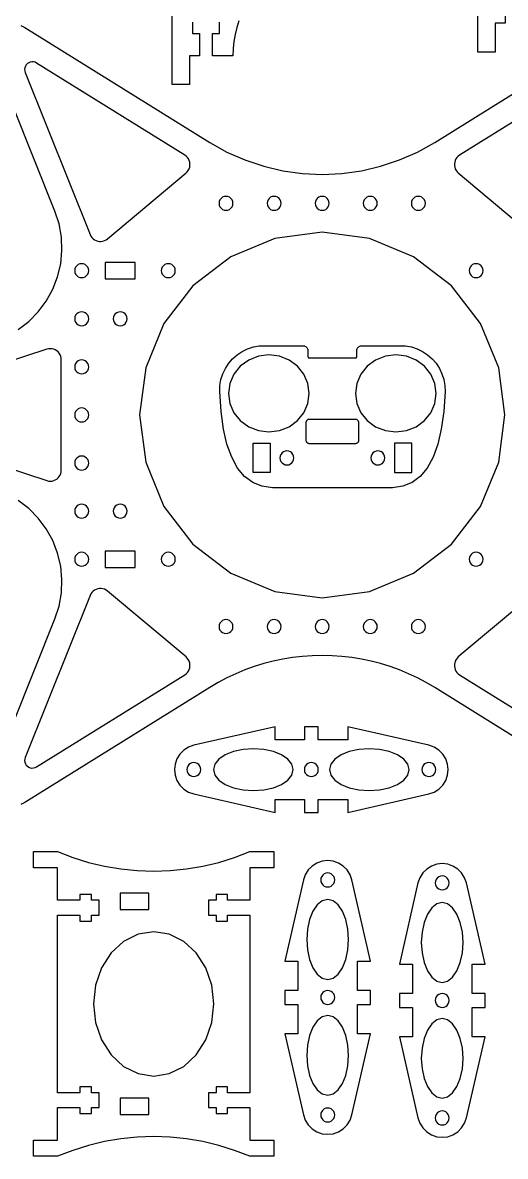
# Model space of a CAD drawing. Header units: inches. Extents: x -24.3 to 25.7, y -20.1 to 15.9.
# Drawn here: x -1.74 to 8.3, y -20.05 to 3.52 of the extents above; entities that cross this region are included whole.
import ezdxf

# ---------------------------------------------------------------- set-up
doc = ezdxf.new("R2010")
doc.units = ezdxf.units.IN
doc.header["$MEASUREMENT"] = 0
doc.layers.get('0').update_dxf_attribs({"linetype": 'CONTINUOUS'})

msp = doc.modelspace()

# ---------------------------------------------------------------- linework, layer by layer
at = {"color": 1}
for points in [[(8.293, 3.967), (8.293, 3.507), (8.083, 3.507), (8.083, 2.907), (7.723, 2.907), (7.723, 8.157)], [(1.794, 3.531), (1.794, 3.291), (1.938, 3.291), (1.938, 2.831), (1.728, 2.831), (1.728, 2.231), (1.368, 2.231), (1.368, 7.481)], [(2.758, 3.558), (2.712, 3.417), (2.676, 3.273), (2.65, 3.127), (2.634, 2.979), (2.629, 2.831), (2.208, 2.831), (2.208, 3.291), (2.352, 3.291), (2.352, 3.531)], [(-1.781, 3.461), (-1.694, 3.419), (2.15, 1.03), (2.508, 0.83), (2.883, 0.664), (3.272, 0.533), (3.672, 0.439), (4.078, 0.382), (4.488, 0.363), (4.898, 0.382), (5.305, 0.439), (5.704, 0.533), (6.093, 0.664), (6.468, 0.83), (6.827, 1.03), (10.67, 3.419)], [(-1.831, -2.861), (-1.61, -2.691), (-1.415, -2.492), (-1.248, -2.269), (-1.114, -2.025), (-1.013, -1.765), (-0.949, -1.494), (-0.923, -1.216), (-0.934, -0.938), (-0.983, -0.664), (-1.069, -0.398), (-2.372, 2.85)], [(-2.372, -12.124), (-1.069, -8.876), (-0.983, -8.611), (-0.934, -8.336), (-0.923, -8.058), (-0.949, -7.78), (-1.013, -7.509), (-1.114, -7.249), (-1.248, -7.005), (-1.415, -6.782), (-1.61, -6.583), (-1.831, -6.413)], [(10.67, -12.693), (6.827, -10.305), (6.65, -10.2), (6.468, -10.104), (6.283, -10.017), (6.093, -9.938), (5.9, -9.868), (5.704, -9.807), (5.505, -9.756), (5.305, -9.713), (5.102, -9.68), (4.898, -9.656), (4.693, -9.642), (4.488, -9.637), (4.283, -9.642), (4.078, -9.656), (3.874, -9.68), (3.672, -9.713), (3.471, -9.756), (3.272, -9.807), (3.076, -9.868), (2.883, -9.938), (2.694, -10.017), (2.508, -10.104), (2.326, -10.2), (2.15, -10.305), (-1.694, -12.693), (-1.781, -12.736)]]:
    msp.add_lwpolyline(points, dxfattribs=at)
at = {"color": 3}
for points in [[(1.739, 0.586), (1.733, 0.621), (1.723, 0.655), (1.706, 0.688), (1.685, 0.717), (1.66, 0.742), (1.631, 0.764), (-1.452, 2.68), (-1.482, 2.695), (-1.515, 2.703), (-1.549, 2.704), (-1.582, 2.698), (-1.613, 2.685), (-1.64, 2.667), (-1.664, 2.642), (-1.682, 2.614), (-1.693, 2.583), (-1.698, 2.549), (-1.696, 2.516), (-1.686, 2.484), (-0.335, -0.886), (-0.319, -0.918), (-0.298, -0.947), (-0.273, -0.973), (-0.244, -0.995), (-0.212, -1.011), (-0.178, -1.023), (-0.142, -1.029), (-0.107, -1.029), (-0.071, -1.024), (-0.037, -1.013), (-0.005, -0.997), (0.025, -0.976), (1.658, 0.394), (1.683, 0.419), (1.705, 0.448), (1.721, 0.48), (1.733, 0.514), (1.738, 0.55)], [(2.628, -0.2), (2.614, -0.165), (2.591, -0.135), (2.561, -0.112), (2.526, -0.097), (2.488, -0.092), (2.451, -0.097), (2.416, -0.112), (2.386, -0.135), (2.362, -0.165), (2.348, -0.2), (2.343, -0.237), (2.348, -0.275), (2.362, -0.31), (2.386, -0.34), (2.416, -0.363), (2.451, -0.377), (2.488, -0.382), (2.526, -0.377), (2.561, -0.363), (2.591, -0.34), (2.614, -0.31), (2.628, -0.275), (2.633, -0.237)], [(3.628, -0.2), (3.614, -0.165), (3.591, -0.135), (3.561, -0.112), (3.526, -0.097), (3.488, -0.092), (3.451, -0.097), (3.416, -0.112), (3.386, -0.135), (3.362, -0.165), (3.348, -0.2), (3.343, -0.237), (3.348, -0.275), (3.362, -0.31), (3.386, -0.34), (3.416, -0.363), (3.451, -0.377), (3.488, -0.382), (3.526, -0.377), (3.561, -0.363), (3.591, -0.34), (3.614, -0.31), (3.628, -0.275), (3.633, -0.237)], [(4.628, -0.2), (4.614, -0.165), (4.591, -0.135), (4.561, -0.112), (4.526, -0.097), (4.488, -0.092), (4.451, -0.097), (4.416, -0.112), (4.386, -0.135), (4.362, -0.165), (4.348, -0.2), (4.343, -0.237), (4.348, -0.275), (4.362, -0.31), (4.386, -0.34), (4.416, -0.363), (4.451, -0.377), (4.488, -0.382), (4.526, -0.377), (4.561, -0.363), (4.591, -0.34), (4.614, -0.31), (4.628, -0.275), (4.633, -0.237)], [(5.628, -0.2), (5.614, -0.165), (5.591, -0.135), (5.561, -0.112), (5.526, -0.097), (5.488, -0.092), (5.451, -0.097), (5.416, -0.112), (5.386, -0.135), (5.362, -0.165), (5.348, -0.2), (5.343, -0.237), (5.348, -0.275), (5.362, -0.31), (5.386, -0.34), (5.416, -0.363), (5.451, -0.377), (5.488, -0.382), (5.526, -0.377), (5.561, -0.363), (5.591, -0.34), (5.614, -0.31), (5.628, -0.275), (5.633, -0.237)], [(6.628, -0.2), (6.614, -0.165), (6.591, -0.135), (6.561, -0.112), (6.526, -0.097), (6.488, -0.092), (6.451, -0.097), (6.416, -0.112), (6.386, -0.135), (6.362, -0.165), (6.348, -0.2), (6.343, -0.237), (6.348, -0.275), (6.362, -0.31), (6.386, -0.34), (6.416, -0.363), (6.451, -0.377), (6.488, -0.382), (6.526, -0.377), (6.561, -0.363), (6.591, -0.34), (6.614, -0.31), (6.628, -0.275), (6.633, -0.237)], [(8.159, -3.654), (7.779, -2.737), (7.175, -1.95), (6.388, -1.346), (5.472, -0.967), (4.488, -0.837), (3.505, -0.967), (2.588, -1.346), (1.801, -1.95), (1.197, -2.737), (0.818, -3.654), (0.688, -4.637), (0.818, -5.621), (1.197, -6.537), (1.801, -7.324), (2.588, -7.928), (3.505, -8.308), (4.488, -8.437), (5.472, -8.308), (6.388, -7.928), (7.175, -7.324), (7.779, -6.537), (8.159, -5.621), (8.288, -4.637)], [(-0.372, -1.6), (-0.386, -1.565), (-0.409, -1.535), (-0.439, -1.512), (-0.474, -1.497), (-0.512, -1.492), (-0.549, -1.497), (-0.584, -1.512), (-0.614, -1.535), (-0.638, -1.565), (-0.652, -1.6), (-0.657, -1.637), (-0.652, -1.675), (-0.638, -1.71), (-0.614, -1.74), (-0.584, -1.763), (-0.549, -1.777), (-0.512, -1.782), (-0.474, -1.777), (-0.439, -1.763), (-0.409, -1.74), (-0.386, -1.71), (-0.372, -1.675), (-0.367, -1.637)], [(-0.022, -1.807), (0.598, -1.807), (0.598, -1.467), (-0.022, -1.467)], [(1.428, -1.6), (1.414, -1.565), (1.391, -1.535), (1.361, -1.512), (1.326, -1.497), (1.288, -1.492), (1.251, -1.497), (1.216, -1.512), (1.186, -1.535), (1.162, -1.565), (1.148, -1.6), (1.143, -1.637), (1.148, -1.675), (1.162, -1.71), (1.186, -1.74), (1.216, -1.763), (1.251, -1.777), (1.288, -1.782), (1.326, -1.777), (1.361, -1.763), (1.391, -1.74), (1.414, -1.71), (1.428, -1.675), (1.433, -1.637)], [(7.828, -1.6), (7.814, -1.565), (7.791, -1.535), (7.761, -1.512), (7.726, -1.497), (7.688, -1.492), (7.651, -1.497), (7.616, -1.512), (7.586, -1.535), (7.562, -1.565), (7.548, -1.6), (7.543, -1.637), (7.548, -1.675), (7.562, -1.71), (7.586, -1.74), (7.616, -1.763), (7.651, -1.777), (7.688, -1.782), (7.726, -1.777), (7.761, -1.763), (7.791, -1.74), (7.814, -1.71), (7.828, -1.675), (7.833, -1.637)], [(-0.372, -2.6), (-0.386, -2.565), (-0.409, -2.535), (-0.439, -2.512), (-0.474, -2.497), (-0.512, -2.492), (-0.549, -2.497), (-0.584, -2.512), (-0.614, -2.535), (-0.638, -2.565), (-0.652, -2.6), (-0.657, -2.637), (-0.652, -2.675), (-0.638, -2.71), (-0.614, -2.74), (-0.584, -2.763), (-0.549, -2.777), (-0.512, -2.782), (-0.474, -2.777), (-0.439, -2.763), (-0.409, -2.74), (-0.386, -2.71), (-0.372, -2.675), (-0.367, -2.637)], [(0.428, -2.6), (0.414, -2.565), (0.391, -2.535), (0.361, -2.512), (0.326, -2.497), (0.288, -2.492), (0.251, -2.497), (0.216, -2.512), (0.186, -2.535), (0.162, -2.565), (0.148, -2.6), (0.143, -2.637), (0.148, -2.675), (0.162, -2.71), (0.186, -2.74), (0.216, -2.763), (0.251, -2.777), (0.288, -2.782), (0.326, -2.777), (0.361, -2.763), (0.391, -2.74), (0.414, -2.71), (0.428, -2.675), (0.433, -2.637)], [(-0.372, -3.6), (-0.386, -3.565), (-0.409, -3.535), (-0.439, -3.512), (-0.474, -3.497), (-0.512, -3.492), (-0.549, -3.497), (-0.584, -3.512), (-0.614, -3.535), (-0.638, -3.565), (-0.652, -3.6), (-0.657, -3.637), (-0.652, -3.675), (-0.638, -3.71), (-0.614, -3.74), (-0.584, -3.763), (-0.549, -3.777), (-0.512, -3.782), (-0.474, -3.777), (-0.439, -3.763), (-0.409, -3.74), (-0.386, -3.71), (-0.372, -3.675), (-0.367, -3.637)], [(2.569, -4.397), (2.653, -4.59), (2.786, -4.755), (2.96, -4.882), (3.163, -4.962), (3.38, -4.99), (3.598, -4.962), (3.8, -4.882), (3.974, -4.755), (4.108, -4.59), (4.192, -4.397), (4.22, -4.19), (4.192, -3.982), (4.108, -3.79), (3.974, -3.624), (3.8, -3.497), (3.598, -3.417), (3.38, -3.39), (3.163, -3.417), (2.96, -3.497), (2.786, -3.624), (2.653, -3.79), (2.569, -3.982), (2.54, -4.19)], [(5.209, -4.397), (5.293, -4.59), (5.426, -4.755), (5.6, -4.882), (5.803, -4.962), (6.02, -4.99), (6.238, -4.962), (6.44, -4.882), (6.614, -4.755), (6.748, -4.59), (6.832, -4.397), (6.86, -4.19), (6.832, -3.982), (6.748, -3.79), (6.614, -3.624), (6.44, -3.497), (6.238, -3.417), (6.02, -3.39), (5.803, -3.417), (5.6, -3.497), (5.426, -3.624), (5.293, -3.79), (5.209, -3.982), (5.18, -4.19)], [(-0.372, -4.6), (-0.386, -4.565), (-0.409, -4.535), (-0.439, -4.512), (-0.474, -4.497), (-0.512, -4.492), (-0.549, -4.497), (-0.584, -4.512), (-0.614, -4.535), (-0.638, -4.565), (-0.652, -4.6), (-0.657, -4.637), (-0.652, -4.675), (-0.638, -4.71), (-0.614, -4.74), (-0.584, -4.763), (-0.549, -4.777), (-0.512, -4.782), (-0.474, -4.777), (-0.439, -4.763), (-0.409, -4.74), (-0.386, -4.71), (-0.372, -4.675), (-0.367, -4.637)], [(4.151, -5.17), (4.153, -5.179), (4.155, -5.188), (4.159, -5.196), (4.164, -5.203), (4.17, -5.21), (4.177, -5.215), (4.184, -5.22), (4.192, -5.224), (4.201, -5.227), (4.209, -5.229), (4.218, -5.23), (5.182, -5.23), (5.191, -5.229), (5.2, -5.227), (5.208, -5.224), (5.216, -5.22), (5.224, -5.215), (5.23, -5.21), (5.236, -5.203), (5.241, -5.196), (5.245, -5.188), (5.248, -5.179), (5.25, -5.17), (5.25, -5.162), (5.25, -4.798), (5.25, -4.789), (5.248, -4.78), (5.245, -4.772), (5.241, -4.764), (5.236, -4.756), (5.23, -4.749), (5.224, -4.744), (5.216, -4.739), (5.208, -4.735), (5.2, -4.732), (5.191, -4.73), (5.182, -4.73), (4.218, -4.73), (4.209, -4.73), (4.201, -4.732), (4.192, -4.735), (4.184, -4.739), (4.177, -4.744), (4.17, -4.749), (4.164, -4.756), (4.159, -4.764), (4.155, -4.772), (4.153, -4.78), (4.151, -4.789), (4.15, -4.798), (4.15, -5.162)], [(3.41, -5.226), (3.41, -5.836), (3.05, -5.836), (3.05, -5.226)], [(3.895, -5.493), (3.881, -5.458), (3.858, -5.428), (3.828, -5.405), (3.793, -5.39), (3.755, -5.386), (3.718, -5.39), (3.683, -5.405), (3.653, -5.428), (3.63, -5.458), (3.615, -5.493), (3.61, -5.531), (3.615, -5.568), (3.63, -5.603), (3.653, -5.633), (3.683, -5.656), (3.718, -5.671), (3.755, -5.676), (3.793, -5.671), (3.828, -5.656), (3.858, -5.633), (3.881, -5.603), (3.895, -5.568), (3.9, -5.531)], [(5.785, -5.493), (5.771, -5.458), (5.748, -5.428), (5.718, -5.405), (5.683, -5.39), (5.645, -5.386), (5.608, -5.39), (5.573, -5.405), (5.543, -5.428), (5.52, -5.458), (5.505, -5.493), (5.5, -5.531), (5.505, -5.568), (5.52, -5.603), (5.543, -5.633), (5.573, -5.656), (5.608, -5.671), (5.645, -5.676), (5.683, -5.671), (5.718, -5.656), (5.748, -5.633), (5.771, -5.603), (5.785, -5.568), (5.79, -5.531)], [(6.35, -5.836), (6.35, -5.226), (5.99, -5.226), (5.99, -5.836)], [(-0.372, -5.6), (-0.386, -5.565), (-0.409, -5.535), (-0.439, -5.512), (-0.474, -5.497), (-0.512, -5.492), (-0.549, -5.497), (-0.584, -5.512), (-0.614, -5.535), (-0.638, -5.565), (-0.652, -5.6), (-0.657, -5.637), (-0.652, -5.675), (-0.638, -5.71), (-0.614, -5.74), (-0.584, -5.763), (-0.549, -5.777), (-0.512, -5.782), (-0.474, -5.777), (-0.439, -5.763), (-0.409, -5.74), (-0.386, -5.71), (-0.372, -5.675), (-0.367, -5.637)], [(-0.372, -6.6), (-0.386, -6.565), (-0.409, -6.535), (-0.439, -6.512), (-0.474, -6.497), (-0.512, -6.492), (-0.549, -6.497), (-0.584, -6.512), (-0.614, -6.535), (-0.638, -6.565), (-0.652, -6.6), (-0.657, -6.637), (-0.652, -6.675), (-0.638, -6.71), (-0.614, -6.74), (-0.584, -6.763), (-0.549, -6.777), (-0.512, -6.782), (-0.474, -6.777), (-0.439, -6.763), (-0.409, -6.74), (-0.386, -6.71), (-0.372, -6.675), (-0.367, -6.637)], [(0.428, -6.6), (0.414, -6.565), (0.391, -6.535), (0.361, -6.512), (0.326, -6.497), (0.288, -6.492), (0.251, -6.497), (0.216, -6.512), (0.186, -6.535), (0.162, -6.565), (0.148, -6.6), (0.143, -6.637), (0.148, -6.675), (0.162, -6.71), (0.186, -6.74), (0.216, -6.763), (0.251, -6.777), (0.288, -6.782), (0.326, -6.777), (0.361, -6.763), (0.391, -6.74), (0.414, -6.71), (0.428, -6.675), (0.433, -6.637)], [(-0.372, -7.6), (-0.386, -7.565), (-0.409, -7.535), (-0.439, -7.512), (-0.474, -7.497), (-0.512, -7.492), (-0.549, -7.497), (-0.584, -7.512), (-0.614, -7.535), (-0.638, -7.565), (-0.652, -7.6), (-0.657, -7.637), (-0.652, -7.675), (-0.638, -7.71), (-0.614, -7.74), (-0.584, -7.763), (-0.549, -7.777), (-0.512, -7.782), (-0.474, -7.777), (-0.439, -7.763), (-0.409, -7.74), (-0.386, -7.71), (-0.372, -7.675), (-0.367, -7.637)], [(0.598, -7.807), (0.598, -7.467), (-0.022, -7.467), (-0.022, -7.807)], [(1.428, -7.6), (1.414, -7.565), (1.391, -7.535), (1.361, -7.512), (1.326, -7.497), (1.288, -7.492), (1.251, -7.497), (1.216, -7.512), (1.186, -7.535), (1.162, -7.565), (1.148, -7.6), (1.143, -7.637), (1.148, -7.675), (1.162, -7.71), (1.186, -7.74), (1.216, -7.763), (1.251, -7.777), (1.288, -7.782), (1.326, -7.777), (1.361, -7.763), (1.391, -7.74), (1.414, -7.71), (1.428, -7.675), (1.433, -7.637)], [(7.828, -7.6), (7.814, -7.565), (7.791, -7.535), (7.761, -7.512), (7.726, -7.497), (7.688, -7.492), (7.651, -7.497), (7.616, -7.512), (7.586, -7.535), (7.562, -7.565), (7.548, -7.6), (7.543, -7.637), (7.548, -7.675), (7.562, -7.71), (7.586, -7.74), (7.616, -7.763), (7.651, -7.777), (7.688, -7.782), (7.726, -7.777), (7.761, -7.763), (7.791, -7.74), (7.814, -7.71), (7.828, -7.675), (7.833, -7.637)], [(-0.178, -8.252), (-0.212, -8.263), (-0.244, -8.28), (-0.273, -8.301), (-0.298, -8.327), (-0.319, -8.356), (-0.335, -8.388), (-1.686, -11.758), (-1.696, -11.79), (-1.698, -11.824), (-1.693, -11.857), (-1.682, -11.888), (-1.664, -11.917), (-1.64, -11.941), (-1.613, -11.96), (-1.582, -11.972), (-1.549, -11.978), (-1.515, -11.977), (-1.482, -11.969), (-1.452, -11.954), (1.631, -10.038), (1.66, -10.017), (1.685, -9.991), (1.706, -9.962), (1.723, -9.93), (1.733, -9.895), (1.739, -9.86), (1.738, -9.824), (1.733, -9.788), (1.721, -9.754), (1.705, -9.722), (1.683, -9.694), (1.658, -9.668), (0.025, -8.298), (-0.005, -8.277), (-0.037, -8.261), (-0.071, -8.251), (-0.107, -8.245), (-0.142, -8.246)], [(2.628, -9), (2.614, -8.965), (2.591, -8.935), (2.561, -8.912), (2.526, -8.897), (2.488, -8.892), (2.451, -8.897), (2.416, -8.912), (2.386, -8.935), (2.362, -8.965), (2.348, -9), (2.343, -9.037), (2.348, -9.075), (2.362, -9.11), (2.386, -9.14), (2.416, -9.163), (2.451, -9.177), (2.488, -9.182), (2.526, -9.177), (2.561, -9.163), (2.591, -9.14), (2.614, -9.11), (2.628, -9.075), (2.633, -9.037)], [(3.628, -9), (3.614, -8.965), (3.591, -8.935), (3.561, -8.912), (3.526, -8.897), (3.488, -8.892), (3.451, -8.897), (3.416, -8.912), (3.386, -8.935), (3.362, -8.965), (3.348, -9), (3.343, -9.037), (3.348, -9.075), (3.362, -9.11), (3.386, -9.14), (3.416, -9.163), (3.451, -9.177), (3.488, -9.182), (3.526, -9.177), (3.561, -9.163), (3.591, -9.14), (3.614, -9.11), (3.628, -9.075), (3.633, -9.037)], [(4.628, -9), (4.614, -8.965), (4.591, -8.935), (4.561, -8.912), (4.526, -8.897), (4.488, -8.892), (4.451, -8.897), (4.416, -8.912), (4.386, -8.935), (4.362, -8.965), (4.348, -9), (4.343, -9.037), (4.348, -9.075), (4.362, -9.11), (4.386, -9.14), (4.416, -9.163), (4.451, -9.177), (4.488, -9.182), (4.526, -9.177), (4.561, -9.163), (4.591, -9.14), (4.614, -9.11), (4.628, -9.075), (4.633, -9.037)], [(5.628, -9), (5.614, -8.965), (5.591, -8.935), (5.561, -8.912), (5.526, -8.897), (5.488, -8.892), (5.451, -8.897), (5.416, -8.912), (5.386, -8.935), (5.362, -8.965), (5.348, -9), (5.343, -9.037), (5.348, -9.075), (5.362, -9.11), (5.386, -9.14), (5.416, -9.163), (5.451, -9.177), (5.488, -9.182), (5.526, -9.177), (5.561, -9.163), (5.591, -9.14), (5.614, -9.11), (5.628, -9.075), (5.633, -9.037)], [(6.628, -9), (6.614, -8.965), (6.591, -8.935), (6.561, -8.912), (6.526, -8.897), (6.488, -8.892), (6.451, -8.897), (6.416, -8.912), (6.386, -8.935), (6.362, -8.965), (6.348, -9), (6.343, -9.037), (6.348, -9.075), (6.362, -9.11), (6.386, -9.14), (6.416, -9.163), (6.451, -9.177), (6.488, -9.182), (6.526, -9.177), (6.561, -9.163), (6.591, -9.14), (6.614, -9.11), (6.628, -9.075), (6.633, -9.037)], [(2.256, -12.123), (2.339, -12.228), (2.471, -12.318), (2.643, -12.387), (2.843, -12.43), (3.058, -12.445), (3.273, -12.43), (3.473, -12.387), (3.645, -12.318), (3.777, -12.228), (3.86, -12.123), (3.888, -12.01), (3.86, -11.898), (3.777, -11.793), (3.645, -11.703), (3.473, -11.634), (3.273, -11.591), (3.058, -11.576), (2.843, -11.591), (2.643, -11.634), (2.471, -11.703), (2.339, -11.793), (2.256, -11.898), (2.228, -12.01)], [(6.269, -11.898), (6.186, -11.793), (6.054, -11.703), (5.882, -11.634), (5.682, -11.591), (5.467, -11.576), (5.252, -11.591), (5.052, -11.634), (4.88, -11.703), (4.748, -11.793), (4.665, -11.898), (4.637, -12.01), (4.665, -12.123), (4.748, -12.228), (4.88, -12.318), (5.052, -12.387), (5.252, -12.43), (5.467, -12.445), (5.682, -12.43), (5.882, -12.387), (6.054, -12.318), (6.186, -12.228), (6.269, -12.123), (6.297, -12.01)], [(1.857, -12.15), (1.892, -12.136), (1.922, -12.113), (1.945, -12.083), (1.959, -12.048), (1.964, -12.01), (1.959, -11.973), (1.945, -11.938), (1.922, -11.908), (1.892, -11.885), (1.857, -11.87), (1.819, -11.865), (1.781, -11.87), (1.747, -11.885), (1.716, -11.908), (1.693, -11.938), (1.679, -11.973), (1.674, -12.01), (1.679, -12.048), (1.693, -12.083), (1.716, -12.113), (1.747, -12.136), (1.781, -12.15), (1.819, -12.155)], [(4.3, -12.15), (4.335, -12.136), (4.365, -12.113), (4.388, -12.083), (4.403, -12.048), (4.408, -12.01), (4.403, -11.973), (4.388, -11.938), (4.365, -11.908), (4.335, -11.885), (4.3, -11.87), (4.263, -11.865), (4.225, -11.87), (4.19, -11.885), (4.16, -11.908), (4.137, -11.938), (4.122, -11.973), (4.118, -12.01), (4.122, -12.048), (4.137, -12.083), (4.16, -12.113), (4.19, -12.136), (4.225, -12.15), (4.263, -12.155)], [(6.744, -12.15), (6.779, -12.136), (6.809, -12.113), (6.832, -12.083), (6.846, -12.048), (6.851, -12.01), (6.846, -11.973), (6.832, -11.938), (6.809, -11.908), (6.779, -11.885), (6.744, -11.87), (6.706, -11.865), (6.668, -11.87), (6.634, -11.885), (6.603, -11.908), (6.58, -11.938), (6.566, -11.973), (6.561, -12.01), (6.566, -12.048), (6.58, -12.083), (6.603, -12.113), (6.634, -12.136), (6.668, -12.15), (6.706, -12.155)], [(4.744, -14.268), (4.729, -14.233), (4.706, -14.203), (4.676, -14.179), (4.641, -14.165), (4.603, -14.16), (4.566, -14.165), (4.531, -14.179), (4.501, -14.203), (4.478, -14.233), (4.463, -14.268), (4.458, -14.305), (4.463, -14.343), (4.478, -14.378), (4.501, -14.408), (4.531, -14.431), (4.566, -14.445), (4.603, -14.45), (4.641, -14.445), (4.676, -14.431), (4.706, -14.408), (4.729, -14.378), (4.744, -14.343), (4.748, -14.305)], [(7.124, -14.33), (7.109, -14.295), (7.086, -14.265), (7.056, -14.241), (7.021, -14.227), (6.984, -14.222), (6.946, -14.227), (6.911, -14.241), (6.881, -14.265), (6.858, -14.295), (6.844, -14.33), (6.839, -14.367), (6.844, -14.405), (6.858, -14.44), (6.881, -14.47), (6.911, -14.493), (6.946, -14.507), (6.984, -14.512), (7.021, -14.507), (7.056, -14.493), (7.086, -14.47), (7.109, -14.44), (7.124, -14.405), (7.129, -14.367)], [(0.885, -14.922), (0.885, -14.582), (0.285, -14.582), (0.285, -14.922)], [(4.491, -14.742), (4.386, -14.825), (4.296, -14.957), (4.227, -15.129), (4.184, -15.329), (4.169, -15.544), (4.184, -15.759), (4.227, -15.959), (4.296, -16.131), (4.386, -16.263), (4.491, -16.346), (4.603, -16.374), (4.716, -16.346), (4.821, -16.263), (4.911, -16.131), (4.98, -15.959), (5.023, -15.759), (5.038, -15.544), (5.023, -15.329), (4.98, -15.129), (4.911, -14.957), (4.821, -14.825), (4.716, -14.742), (4.603, -14.714)], [(6.871, -14.804), (6.767, -14.887), (6.677, -15.019), (6.607, -15.191), (6.564, -15.391), (6.549, -15.606), (6.564, -15.821), (6.607, -16.021), (6.677, -16.193), (6.767, -16.325), (6.871, -16.408), (6.984, -16.436), (7.096, -16.408), (7.201, -16.325), (7.291, -16.193), (7.36, -16.021), (7.404, -15.821), (7.419, -15.606), (7.404, -15.391), (7.36, -15.191), (7.291, -15.019), (7.201, -14.887), (7.096, -14.804), (6.984, -14.776)], [(0.662, -15.434), (0.36, -15.583), (0.101, -15.822), (-0.097, -16.132), (-0.222, -16.494), (-0.265, -16.882), (-0.222, -17.271), (-0.097, -17.632), (0.101, -17.943), (0.36, -18.181), (0.662, -18.331), (0.985, -18.382), (1.309, -18.331), (1.61, -18.181), (1.869, -17.943), (2.068, -17.632), (2.193, -17.271), (2.235, -16.882), (2.193, -16.494), (2.068, -16.132), (1.869, -15.822), (1.61, -15.583), (1.309, -15.434), (0.985, -15.382)], [(4.744, -16.711), (4.729, -16.676), (4.706, -16.646), (4.676, -16.623), (4.641, -16.608), (4.603, -16.604), (4.566, -16.608), (4.531, -16.623), (4.501, -16.646), (4.478, -16.676), (4.463, -16.711), (4.458, -16.749), (4.463, -16.786), (4.478, -16.821), (4.501, -16.851), (4.531, -16.874), (4.566, -16.889), (4.603, -16.894), (4.641, -16.889), (4.676, -16.874), (4.706, -16.851), (4.729, -16.821), (4.744, -16.786), (4.748, -16.749)], [(7.124, -16.773), (7.109, -16.738), (7.086, -16.708), (7.056, -16.685), (7.021, -16.67), (6.984, -16.666), (6.946, -16.67), (6.911, -16.685), (6.881, -16.708), (6.858, -16.738), (6.844, -16.773), (6.839, -16.811), (6.844, -16.848), (6.858, -16.883), (6.881, -16.913), (6.911, -16.936), (6.946, -16.951), (6.984, -16.956), (7.021, -16.951), (7.056, -16.936), (7.086, -16.913), (7.109, -16.883), (7.124, -16.848), (7.129, -16.811)], [(4.716, -18.755), (4.821, -18.672), (4.911, -18.54), (4.98, -18.368), (5.023, -18.168), (5.038, -17.953), (5.023, -17.738), (4.98, -17.538), (4.911, -17.366), (4.821, -17.234), (4.716, -17.151), (4.603, -17.123), (4.491, -17.151), (4.386, -17.234), (4.296, -17.366), (4.227, -17.538), (4.184, -17.738), (4.169, -17.953), (4.184, -18.168), (4.227, -18.368), (4.296, -18.54), (4.386, -18.672), (4.491, -18.755), (4.603, -18.783)], [(7.096, -18.817), (7.201, -18.734), (7.291, -18.602), (7.36, -18.43), (7.404, -18.23), (7.419, -18.015), (7.404, -17.8), (7.36, -17.6), (7.291, -17.428), (7.201, -17.296), (7.096, -17.213), (6.984, -17.185), (6.871, -17.213), (6.767, -17.296), (6.677, -17.428), (6.607, -17.6), (6.564, -17.8), (6.549, -18.015), (6.564, -18.23), (6.607, -18.43), (6.677, -18.602), (6.767, -18.734), (6.871, -18.817), (6.984, -18.845)], [(0.285, -19.182), (0.885, -19.182), (0.885, -18.842), (0.285, -18.842)], [(4.744, -19.155), (4.729, -19.12), (4.706, -19.09), (4.676, -19.066), (4.641, -19.052), (4.603, -19.047), (4.566, -19.052), (4.531, -19.066), (4.501, -19.09), (4.478, -19.12), (4.463, -19.155), (4.458, -19.192), (4.463, -19.23), (4.478, -19.265), (4.501, -19.295), (4.531, -19.318), (4.566, -19.332), (4.603, -19.337), (4.641, -19.332), (4.676, -19.318), (4.706, -19.295), (4.729, -19.265), (4.744, -19.23), (4.748, -19.192)], [(7.124, -19.217), (7.109, -19.182), (7.086, -19.152), (7.056, -19.128), (7.021, -19.114), (6.984, -19.109), (6.946, -19.114), (6.911, -19.128), (6.881, -19.152), (6.858, -19.182), (6.844, -19.217), (6.839, -19.254), (6.844, -19.292), (6.858, -19.327), (6.881, -19.357), (6.911, -19.38), (6.946, -19.394), (6.984, -19.399), (7.021, -19.394), (7.056, -19.38), (7.086, -19.357), (7.109, -19.327), (7.124, -19.292), (7.129, -19.254)]]:
    msp.add_lwpolyline(points, close=True, dxfattribs=at)
for points in [[(10.428, 2.68), (7.345, 0.764), (7.316, 0.742), (7.291, 0.717), (7.27, 0.688), (7.254, 0.655), (7.243, 0.621), (7.237, 0.586), (7.238, 0.55), (7.244, 0.514), (7.255, 0.48), (7.272, 0.448), (7.293, 0.419), (7.319, 0.394), (8.951, -0.976)], [(-4.936, -4.79), (-1.236, -6.002), (-1.201, -6.011), (-1.165, -6.014), (-1.129, -6.011), (-1.094, -6.002), (-1.061, -5.989), (-1.03, -5.97), (-1.003, -5.947), (-0.979, -5.919), (-0.961, -5.889), (-0.947, -5.856), (-0.938, -5.821), (-0.936, -5.785), (-0.936, -3.489), (-0.938, -3.454), (-0.947, -3.419), (-0.961, -3.385), (-0.979, -3.355), (-1.003, -3.328), (-1.03, -3.304), (-1.061, -3.285), (-1.094, -3.272), (-1.129, -3.263), (-1.165, -3.261), (-1.201, -3.264), (-1.236, -3.272), (-4.936, -4.484)], [(8.951, -8.298), (7.319, -9.668), (7.293, -9.694), (7.272, -9.722), (7.255, -9.754), (7.244, -9.788), (7.238, -9.824), (7.237, -9.86), (7.243, -9.895), (7.254, -9.93), (7.27, -9.962), (7.291, -9.991), (7.316, -10.017), (7.345, -10.038), (10.428, -11.954)]]:
    msp.add_lwpolyline(points, dxfattribs=at)
at = {"color": 1}
for points in [[(4.192, -3.426), (4.193, -3.43), (4.194, -3.434), (4.196, -3.437), (4.198, -3.44), (4.201, -3.443), (4.204, -3.446), (4.207, -3.448), (4.211, -3.45), (4.214, -3.451), (4.218, -3.452), (4.222, -3.452), (5.178, -3.452), (5.182, -3.452), (5.186, -3.451), (5.19, -3.45), (5.193, -3.448), (5.196, -3.446), (5.199, -3.443), (5.202, -3.44), (5.204, -3.437), (5.206, -3.434), (5.207, -3.43), (5.208, -3.426), (5.208, -3.422), (5.208, -3.298), (5.209, -3.285), (5.212, -3.272), (5.216, -3.26), (5.222, -3.248), (5.229, -3.237), (5.238, -3.227), (5.247, -3.219), (5.258, -3.211), (5.27, -3.206), (5.282, -3.201), (5.295, -3.199), (5.308, -3.198), (6.094, -3.198), (6.219, -3.203), (6.343, -3.224), (6.462, -3.263), (6.575, -3.317), (6.68, -3.386), (6.775, -3.469), (6.857, -3.563), (6.926, -3.668), (6.979, -3.782), (7.017, -3.901), (7.038, -4.025), (7.043, -4.151), (7.016, -4.564), (6.965, -4.93), (6.891, -5.247), (6.793, -5.517), (6.672, -5.74), (6.526, -5.914), (6.357, -6.041), (6.165, -6.12), (5.949, -6.151), (3.452, -6.151), (3.236, -6.12), (3.043, -6.041), (2.874, -5.914), (2.729, -5.74), (2.607, -5.517), (2.509, -5.247), (2.435, -4.93), (2.385, -4.564), (2.358, -4.151), (2.362, -4.025), (2.383, -3.901), (2.421, -3.782), (2.475, -3.668), (2.544, -3.563), (2.626, -3.469), (2.72, -3.386), (2.825, -3.317), (2.938, -3.263), (3.058, -3.224), (3.181, -3.203), (3.307, -3.198), (4.092, -3.198), (4.105, -3.199), (4.118, -3.201), (4.13, -3.206), (4.142, -3.211), (4.153, -3.219), (4.163, -3.227), (4.172, -3.237), (4.179, -3.248), (4.185, -3.26), (4.189, -3.272), (4.191, -3.285), (4.192, -3.298), (4.192, -3.422)], [(1.819, -11.506), (1.71, -11.544), (1.612, -11.606), (1.53, -11.688), (1.468, -11.786), (1.43, -11.895), (1.417, -12.01), (1.43, -12.126), (1.468, -12.235), (1.53, -12.333), (1.612, -12.415), (1.71, -12.477), (1.819, -12.515), (3.508, -12.9), (3.508, -12.63), (4.118, -12.63), (4.118, -12.9), (4.408, -12.9), (4.408, -12.63), (5.018, -12.63), (5.018, -12.9), (6.706, -12.515), (6.815, -12.477), (6.913, -12.415), (6.995, -12.333), (7.057, -12.235), (7.095, -12.126), (7.108, -12.01), (7.095, -11.895), (7.057, -11.786), (6.995, -11.688), (6.913, -11.606), (6.815, -11.544), (6.706, -11.506), (5.018, -11.12), (5.018, -11.39), (4.408, -11.39), (4.408, -11.12), (4.118, -11.12), (4.118, -11.39), (3.508, -11.39), (3.508, -11.12)], [(2.121, -18.728), (2.121, -19.037), (2.281, -19.037), (2.281, -19.16), (2.521, -19.16), (2.521, -19.037), (2.985, -19.037), (2.985, -19.713), (3.485, -19.713), (3.485, -20.051), (2.985, -20.051), (2.666, -19.928), (2.339, -19.826), (2.006, -19.746), (1.668, -19.688), (1.328, -19.654), (0.985, -19.642), (0.643, -19.654), (0.302, -19.688), (-0.035, -19.746), (-0.369, -19.826), (-0.695, -19.928), (-1.015, -20.051), (-1.515, -20.051), (-1.515, -19.713), (-1.015, -19.713), (-1.015, -19.037), (-0.551, -19.037), (-0.551, -19.16), (-0.311, -19.16), (-0.311, -19.037), (-0.151, -19.037), (-0.151, -18.728), (-0.311, -18.728), (-0.311, -18.605), (-0.551, -18.605), (-0.551, -18.728), (-1.015, -18.728), (-1.015, -15.037), (-0.551, -15.037), (-0.551, -15.16), (-0.311, -15.16), (-0.311, -15.037), (-0.151, -15.037), (-0.151, -14.728), (-0.311, -14.728), (-0.311, -14.605), (-0.551, -14.605), (-0.551, -14.728), (-1.015, -14.728), (-1.015, -14.051), (-1.515, -14.051), (-1.515, -13.713), (-1.015, -13.713), (-0.695, -13.837), (-0.369, -13.939), (-0.035, -14.019), (0.302, -14.076), (0.643, -14.111), (0.985, -14.122), (1.328, -14.111), (1.668, -14.076), (2.006, -14.019), (2.339, -13.939), (2.666, -13.837), (2.985, -13.713), (3.485, -13.713), (3.485, -14.051), (2.985, -14.051), (2.985, -14.728), (2.521, -14.728), (2.521, -14.605), (2.281, -14.605), (2.281, -14.728), (2.121, -14.728), (2.121, -15.037), (2.281, -15.037), (2.281, -15.16), (2.521, -15.16), (2.521, -15.037), (2.985, -15.037), (2.985, -18.728), (2.521, -18.728), (2.521, -18.605), (2.281, -18.605), (2.281, -18.728)], [(4.099, -19.192), (4.137, -19.301), (4.199, -19.399), (4.281, -19.481), (4.379, -19.543), (4.488, -19.581), (4.603, -19.594), (4.719, -19.581), (4.828, -19.543), (4.926, -19.481), (5.008, -19.399), (5.07, -19.301), (5.108, -19.192), (5.493, -17.504), (5.223, -17.504), (5.223, -16.894), (5.493, -16.894), (5.493, -16.604), (5.223, -16.604), (5.223, -15.994), (5.493, -15.994), (5.108, -14.305), (5.07, -14.196), (5.008, -14.098), (4.926, -14.016), (4.828, -13.954), (4.719, -13.916), (4.603, -13.903), (4.488, -13.916), (4.379, -13.954), (4.281, -14.016), (4.199, -14.098), (4.137, -14.196), (4.099, -14.305), (3.713, -15.994), (3.983, -15.994), (3.983, -16.604), (3.713, -16.604), (3.713, -16.894), (3.983, -16.894), (3.983, -17.504), (3.713, -17.504)], [(6.479, -19.254), (6.518, -19.363), (6.579, -19.461), (6.661, -19.543), (6.759, -19.605), (6.869, -19.643), (6.984, -19.656), (7.099, -19.643), (7.208, -19.605), (7.306, -19.543), (7.388, -19.461), (7.45, -19.363), (7.488, -19.254), (7.874, -17.566), (7.604, -17.566), (7.604, -16.956), (7.874, -16.956), (7.874, -16.666), (7.604, -16.666), (7.604, -16.056), (7.874, -16.056), (7.488, -14.367), (7.45, -14.258), (7.388, -14.16), (7.306, -14.078), (7.208, -14.016), (7.099, -13.978), (6.984, -13.965), (6.869, -13.978), (6.759, -14.016), (6.661, -14.078), (6.579, -14.16), (6.518, -14.258), (6.479, -14.367), (6.094, -16.056), (6.364, -16.056), (6.364, -16.666), (6.094, -16.666), (6.094, -16.956), (6.364, -16.956), (6.364, -17.566), (6.094, -17.566)]]:
    msp.add_lwpolyline(points, close=True, dxfattribs=at)

doc.saveas('drawing.dxf')
